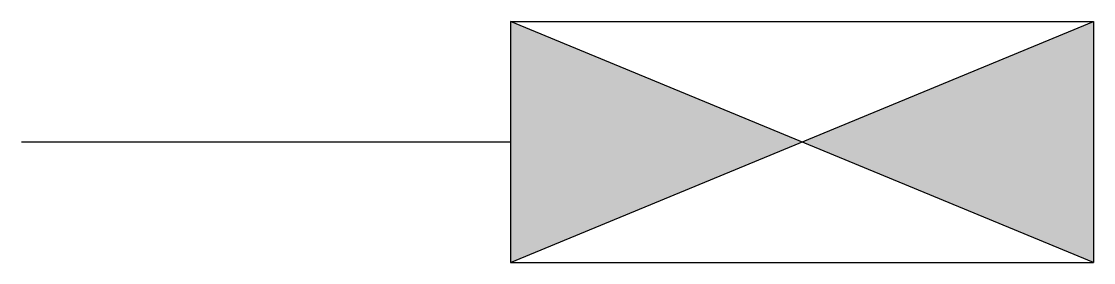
# Model space of a CAD drawing. Header units: metres. Extents: x -22166 to -20891, y -140120 to -139834.
import ezdxf

# ---------------------------------------------------------------- set-up
doc = ezdxf.new("R2010")
doc.units = ezdxf.units.M
doc.layers.add('DET1', color=1, linetype='Continuous')
doc.layers.add('G', color=3, linetype='Continuous')

msp = doc.modelspace()

# ---------------------------------------------------------------- linework, layer by layer
at = {"layer": 'DET1'}
for p, q in [((-20890.75, -140120.29), (-21584.27, -139833.72)), ((-21584.27, -140120.29), (-20890.75, -139833.72)), ((-21584.27, -139833.72), (-21584.27, -140120.29)), ((-21584.27, -139833.72), (-20890.75, -139833.72)), ((-20890.75, -139833.72), (-20890.75, -140120.29)), ((-21584.27, -140120.29), (-20890.75, -140120.29))]:
    msp.add_line(p, q, dxfattribs=at)
for points in [[(-21584.27, -139833.72), (-21584.27, -140120.29), (-21237.51, -139977)], [(-20890.75, -139833.72), (-21237.51, -139977), (-20890.75, -140120.29)]]:
    msp.add_solid(points, dxfattribs=at)
at = {"layer": 'G'}
msp.add_line((-22166.02, -139977), (-21584.27, -139977), dxfattribs=at)

doc.saveas('drawing.dxf')
